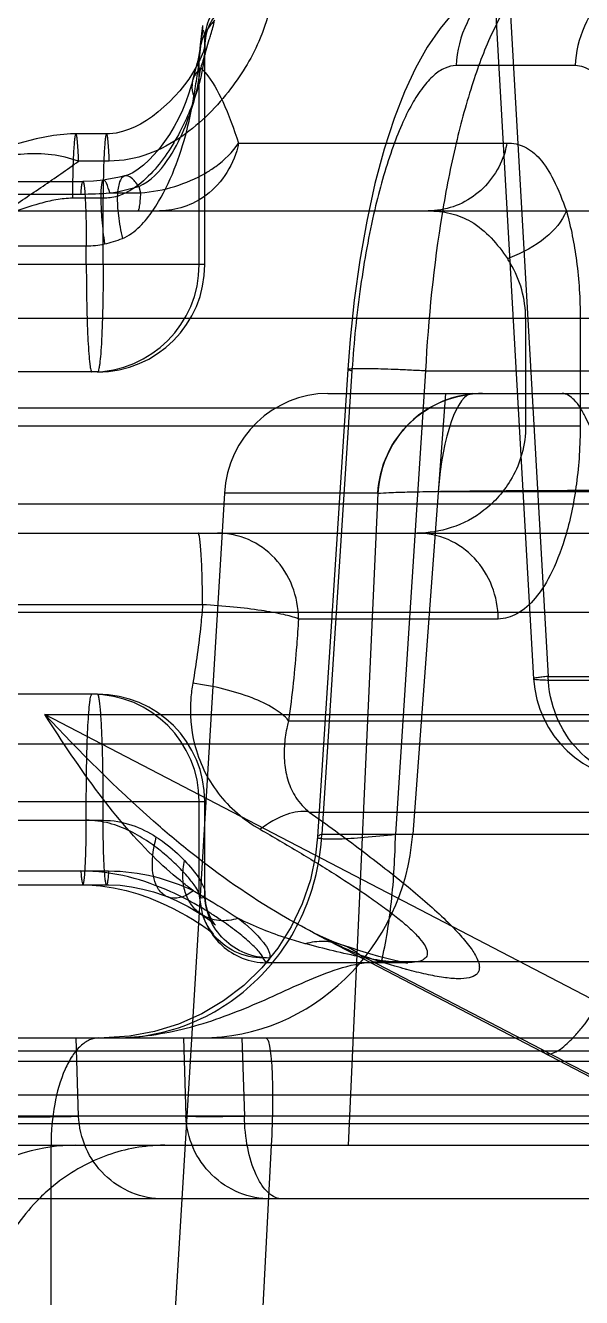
# Model space of a CAD drawing. Header units: millimetres. Extents: x 28656 to 29764, y -21384 to -20601.
# Drawn here: x 29195.63 to 29198.27, y -21150.01 to -21143.97 of the extents above; entities that cross this region are included whole.
import ezdxf

# ---------------------------------------------------------------- set-up
doc = ezdxf.new("R2010")
doc.units = ezdxf.units.MM
doc.header["$LTSCALE"] = 8
doc.layers.add('Cav-cor', color=30, linetype='Continuous')
doc.layers.add('dim', color=3, linetype='Continuous', lineweight=15)

# ---------------------------------------------------------------- blocks, each defined once
blk = doc.blocks.new('20160903.083224')
at = {"layer": 'Cav-cor', "color": 241}
for p, q in [((-26.3379, 11.2533), (-26.1479, 7.9029)), ((-26.266, 11.2162), (-26.0788, 7.9139)), ((-27.7201, 11.0053), (-27.7222, 10.9663)), ((-27.7088, 9.8697), (-27.7088, 10.943)), ((-27.7088, 10.943), (-27.7081, 10.9199)), ((-27.7063, 10.8767), (-27.6874, 10.9379)), ((-27.7344, 10.879), (-27.7355, 10.8487)), ((-27.7081, 10.9194), (-27.7082, 10.912)), ((-27.7081, 10.9199), (-27.7081, 10.9194)), ((-27.7079, 10.8713), (-27.7063, 10.8767)), ((-27.7355, 9.8697), (-27.7355, 10.8487)), ((-25.9508, 10.8144), (-26.5162, 10.8144)), ((-27.7512, 10.8046), (-27.7666, 10.7438)), ((-28.1754, 10.4905), (-28.321, 10.4905)), ((-27.5484, 10.4468), (-26.2728, 10.4468)), ((-28.1623, 10.3612), (-28.3079, 10.3612)), ((-28.0885, 10.2905), (-28.0887, 10.2905)), ((-48.6595, 10.2644), (-28.2875, 10.2647)), ((-28.1597, 10.2097), (-28.0137, 10.2097)), ((-28.0221, 10.2409), (-28.0137, 10.2097)), ((-39.9768, 10.2047), (-28.297, 10.2047)), ((-28.1914, 10.1845), (-28.337, 10.1845)), ((-28.1914, 9.8697), (-28.1914, 10.1845)), ((-39.9895, 10.1247), (-24.9954, 10.1247)), ((-48.6435, 9.9584), (-28.2715, 9.9587)), ((-28.2715, 9.8697), (-28.2715, 9.9587)), ((-27.7081, 9.8697), (-49.1268, 9.8697)), ((-40.7306, 9.6147), (-25.4681, 9.6147)), ((-26.1857, 9.6147), (-26.1857, 9.1047)), ((-25.9267, 9.6147), (-25.9267, 9.1047)), ((-27.0297, 9.3708), (-27.1735, 7.1522)), ((-27.0104, 9.3645), (-27.153, 7.1643)), ((-27.0297, 9.3708), (-27.0104, 9.3645)), ((-27.0101, 9.369), (-27.0104, 9.3645)), ((-26.6612, 9.3645), (-26.8038, 7.1643)), ((-26.6612, 9.3645), (-25.4846, 9.3645)), ((-28.2181, 9.3597), (-48.6168, 9.3597)), ((-27.124, 9.2577), (-17.8667, 9.2577)), ((-26.5659, 9.2577), (-26.7218, 7.1643)), ((-24.9439, 9.1877), (-40.3423, 9.1877)), ((-40.1037, 9.1047), (-25.9267, 9.1047)), ((-27.6158, 8.7839), (-27.9279, 3.621)), ((-26.887, 8.7839), (-27.6158, 8.7839)), ((-26.887, 8.7839), (-27.0282, 5.6877)), ((-26.6006, 8.7922), (-24.3871, 8.7922)), ((-24.8108, 8.7313), (-33.4839, 8.7313)), ((-57.1862, 8.5947), (-25.7221, 8.5947)), ((-27.7192, 8.2547), (-36.5609, 8.2547)), ((-34.5628, 8.2197), (-24.0036, 8.2197)), ((-26.3163, 8.1867), (-27.2642, 8.1867)), ((-26.0788, 7.9139), (-21.6581, 7.9139)), ((-28.2181, 7.8297), (-48.6168, 7.8297)), ((-25.8354, 6.3618), (-28.4677, 7.7326)), ((-28.4677, 7.7326), (-23.592, 7.7326)), ((-27.3108, 7.7039), (-25.3339, 7.7039)), ((-31.5858, 7.5947), (-10.4642, 7.5947)), ((-49.1268, 7.3197), (-27.7081, 7.3197)), ((-28.2715, 7.231), (-28.2715, 7.3197)), ((-28.1914, 7.231), (-28.1914, 7.3197)), ((-27.7355, 6.8796), (-27.7355, 7.3197)), ((-27.7088, 6.8796), (-27.7088, 7.3197)), ((-27.213, 7.2702), (-25.1062, 7.2702)), ((-48.6435, 7.231), (-28.1914, 7.231)), ((-27.153, 7.1643), (-25.4055, 7.1643)), ((-48.6694, 6.9903), (-28.1655, 6.9903)), ((-48.6595, 6.925), (-28.1754, 6.925)), ((-27.7186, 6.7782), (-27.7355, 6.8796)), ((-27.7081, 6.8863), (-27.7088, 6.8796)), ((-27.7245, 6.7836), (-27.7246, 6.7837)), ((-27.7092, 6.7547), (-27.7186, 6.7782)), ((-27.7185, 6.778), (-27.7186, 6.7782)), ((-27.1893, 6.6948), (-27.1917, 6.696)), ((-27.0237, 6.628), (-27.0597, 6.6401)), ((-26.1121, 6.1436), (-26.9715, 6.5911)), ((-27.4166, 6.5547), (-27.4323, 6.5769)), ((-27.4009, 6.5769), (-27.4166, 6.5547)), ((-26.7564, 6.5547), (-27.4166, 6.5547)), ((-26.8696, 6.5603), (-25.4713, 6.5603)), ((-26.7538, 6.5547), (-26.747, 6.5545)), ((-26.7534, 6.5547), (-26.7537, 6.5547)), ((-42.2032, 6.1977), (2.2365, 6.1977)), ((-28.3078, 5.8265), (-28.3189, 6.1977)), ((-27.8104, 6.1977), (-27.7985, 5.8265)), ((-27.5327, 6.1977), (-27.5208, 5.8265)), ((-19.1567, 6.1342), (-31.5858, 6.1342)), ((-26.1121, 6.1436), (-26.0951, 6.125)), ((-26.0912, 6.1327), (-26.1121, 6.1436)), ((-19.7999, 6.085), (-39.5937, 6.085)), ((-3.1048, 5.9249), (-37.0802, 5.9249)), ((0.042, 5.8265), (-34.0756, 5.8265)), ((-20.0358, 5.7897), (-39.5315, 5.7897)), ((-60.4322, 5.6877), (18.6189, 5.6877)), ((-28.4388, 3.6477), (-28.4388, 5.6877)), ((-27.9385, 5.6867), (-28.3229, 5.6877)), ((-27.3935, 5.6877), (-27.5005, 3.6477)), ((-0.0595, 5.4327), (-47.8822, 5.4327))]:
    blk.add_line(p, q, dxfattribs=at)
for points in [[(-26.027, 11.2977), (-26.0953, 11.2939), (-26.1878, 11.2767), (-26.2795, 11.245), (-26.3677, 11.1992), (-26.4497, 11.1405), (-26.5243, 11.0708), (-26.5917, 10.9911), (-26.6527, 10.9017), (-26.7086, 10.802), (-26.7607, 10.6901), (-26.8101, 10.5628), (-26.8571, 10.4174), (-26.9009, 10.2542), (-26.9398, 10.0766), (-26.9728, 9.89), (-26.9991, 9.7006), (-27.0186, 9.5154), (-27.0297, 9.3708)], [(-27.7201, 11.0053), (-27.725, 10.9653), (-27.7309, 10.9129), (-27.7344, 10.8791)], [(-27.7081, 10.9194), (-27.7087, 10.9124), (-27.7115, 10.8981), (-27.7172, 10.8787), (-27.7257, 10.8561), (-27.7371, 10.8313), (-27.7509, 10.8051), (-27.7671, 10.778), (-27.7855, 10.7504), (-27.8058, 10.7228), (-27.8278, 10.6954), (-27.8514, 10.6687), (-27.8764, 10.6428), (-27.9027, 10.6181), (-27.9298, 10.5948), (-27.9578, 10.5733), (-27.986, 10.554), (-28.014, 10.5372), (-28.0422, 10.5227), (-28.0706, 10.5107), (-28.1, 10.5011), (-28.1305, 10.4943), (-28.162, 10.4908), (-28.1754, 10.4905)], [(-27.7344, 10.879), (-27.7345, 10.8786), (-27.7354, 10.873), (-27.7375, 10.8622), (-27.7409, 10.8469), (-27.7455, 10.8275), (-27.7512, 10.8046)], [(-27.7666, 10.7438), (-27.7716, 10.7251), (-27.7841, 10.6837), (-27.7988, 10.6428), (-27.8154, 10.6025), (-27.834, 10.5631), (-27.8544, 10.5249), (-27.8764, 10.4882), (-27.8997, 10.4536), (-27.9239, 10.4213), (-27.9488, 10.3918), (-27.9741, 10.3653), (-27.9994, 10.3421), (-28.0249, 10.3224), (-28.0504, 10.3062), (-28.0755, 10.2947), (-28.0887, 10.2905)], [(-28.321, 10.4904), (-28.3461, 10.4899), (-28.4265, 10.4825), (-28.5091, 10.4669), (-28.5938, 10.4441), (-28.6803, 10.4152), (-28.7687, 10.3808), (-28.8304, 10.3545)], [(-28.1895, 10.2709), (-28.2376, 10.2663), (-28.2875, 10.2647)], [(-28.0885, 10.2905), (-28.1142, 10.2844), (-28.1745, 10.273), (-28.1895, 10.2708)], [(-27.1736, 7.1517), (-27.1829, 7.0654), (-27.2078, 6.9478), (-27.2464, 6.8338), (-27.2982, 6.7253), (-27.3623, 6.6236), (-27.4381, 6.5301), (-27.5242, 6.4462), (-27.6197, 6.373), (-27.7231, 6.3116), (-27.833, 6.2628), (-27.9479, 6.2272), (-28.0662, 6.2054), (-28.1862, 6.1977)], [(-28.2875, 6.925), (-28.2641, 6.9246), (-28.2043, 6.9204), (-28.142, 6.9109), (-28.0815, 6.8971), (-28.0262, 6.8809), (-27.9769, 6.8635), (-27.9326, 6.8457), (-27.8927, 6.8279), (-27.8567, 6.8104), (-27.824, 6.7934), (-27.7944, 6.777), (-27.7679, 6.7615), (-27.7445, 6.7471), (-27.7243, 6.734), (-27.7071, 6.7222), (-27.6929, 6.712), (-27.6816, 6.7035), (-27.6734, 6.697), (-27.6686, 6.6928), (-27.668, 6.6923)], [(-28.1754, 6.925), (-28.1645, 6.9249), (-28.1109, 6.9222), (-28.057, 6.9153), (-28.0038, 6.9046), (-27.9522, 6.8906), (-27.9026, 6.8736), (-27.8852, 6.8668)], [(-27.8851, 6.8669), (-27.8446, 6.8494), (-27.7881, 6.8212), (-27.743, 6.7954), (-27.7246, 6.7837)], [(-27.6583, 6.7329), (-27.6583, 6.7329), (-27.6615, 6.7368), (-27.6682, 6.7461), (-27.677, 6.7605), (-27.6866, 6.7801), (-27.6958, 6.8049), (-27.7034, 6.8355), (-27.7078, 6.8727), (-27.7081, 6.8865)], [(-27.7245, 6.7836), (-27.7153, 6.7775), (-27.6939, 6.7624), (-27.6774, 6.7497), (-27.666, 6.7401), (-27.6596, 6.7342), (-27.6583, 6.7329)], [(-27.668, 6.6923), (-27.6678, 6.6921), (-27.671, 6.6955), (-27.6778, 6.7033), (-27.687, 6.7156), (-27.6978, 6.7326), (-27.7092, 6.7547)], [(-27.0596, 6.6401), (-27.1021, 6.6556), (-27.1634, 6.682), (-27.1934, 6.6969)], [(-27.193, 6.6967), (-25.7605, 5.9503), (-25.6095, 5.8711)], [(-26.9249, 6.5968), (-26.9721, 6.6113), (-27.0237, 6.628)], [(-26.747, 6.5545), (-26.7469, 6.5545), (-26.7519, 6.5551), (-26.7652, 6.557), (-26.7858, 6.5608), (-26.8126, 6.5666), (-26.845, 6.5745), (-26.8825, 6.5846), (-26.9249, 6.5968)]]:
    blk.add_lwpolyline(points, dxfattribs=at)
for centre, radius, start, end in [((-27.4731, 10.8431), 0.2657, 135.3792, 147.19097), ((-23.4844, 10.4266), 4.272, 172.74266, 174.3295), ((-27.4945, 10.8551), 0.241, 162.873, 174.28981), ((-22.345, 9.2094), 5.6145, 162.78261, 163.49252), ((-27.9739, 10.5557), 0.3498, 40.38295, 45.37327), ((-26.6857, 10.5307), 0.4213, 342.7639, 348.52158), ((-28.2954, 12.0437), 1.839, 269.9496, 274.23122), ((-28.2452, 9.8694), 0.5097, 270.04524, 0.03875), ((-28.2185, 9.8693), 0.5097, 270.04204, 0.04199), ((-26.4865, 10.5159), 0.6539, 289.10362, 290.2017), ((-26.702, 9.6086), 0.518, 31.07407, 33.96948), ((-26.6927, 9.6144), 0.507, 0.03366, 31.05755), ((-26.3905, 8.7628), 0.4949, 90.00411, 107.48616), ((-26.3873, 8.7583), 0.5004, 120.61168, 177.07059), ((-26.3894, 8.7604), 0.4975, 107.51493, 120.52258), ((-25.6387, 7.9317), 0.51, 183.23771, 270), ((-28.2452, 7.3201), 0.5097, 359.96125, 89.95476), ((-28.2185, 7.3201), 0.5097, 359.95801, 89.95796), ((-27.4396, 6.8758), 0.2956, 199.33038, 202.56912), ((-28.5531, 5.4085), 1.633, 58.47578, 58.76749), ((-28.5524, 5.4097), 1.6316, 57.9172, 58.47583), ((-28.5482, 5.4163), 1.6238, 55.81338, 57.91918), ((-27.4371, 6.8771), 0.2984, 202.60384, 213.1523), ((-27.435, 6.8784), 0.3009, 213.1461, 218.64759), ((-28.5435, 5.4233), 1.6153, 55.35344, 55.81269), ((-25.5988, 9.7595), 3.4529, 242.57149, 243.25867), ((-25.5667, 9.8237), 3.5247, 243.26217, 244.87162), ((-25.5159, 9.932), 3.6442, 244.87238, 246.458), ((-26.0951, 8.9384), 2.5031, 254.68745, 254.82044), ((-26.7539, 6.9964), 0.4417, 270.05968, 270.35255), ((-26.7537, 6.9702), 0.4155, 270.3473, 271.16182), ((-108.599, -152.2579), 178.592, 62.315621, 62.484353), ((-27.8986, 4.8828), 0.8049, 90.00062, 92.846)]:
    blk.add_arc(centre, radius, start, end, dxfattribs=at)
for centre, major_axis, ratio, start_param, end_param in [((-27.1287, 8.7577), (0.0933, 0.4917), 0.974373, 0.182879, 1.701316), ((-26.4628, 8.7477), (0.0278, 0.5099), 0.274883, 0.014982, 1.498512), ((-27.6997, 7.2177), (0.2874, 0.9824), 0.954529, 3.41385, 4.932286)]:
    blk.add_ellipse(centre, major_axis=major_axis, ratio=ratio, start_param=start_param, end_param=end_param, dxfattribs=at)
for points, knots in [([(-26.0266, 11.2977), (-26.0447, 11.2977), (-26.0832, 11.2907), (-26.1383, 11.2613), (-26.192, 11.2141), (-26.2674, 11.1218), (-26.3541, 10.9619), (-26.444, 10.7238), (-26.5226, 10.4341), (-26.6115, 9.9776), (-26.6481, 9.6145), (-26.6612, 9.3645)], [0, 0, 0, 0, 0.025633, 0.054132, 0.08727, 0.126066, 0.222128, 0.342754, 0.485395, 0.645956, 1, 1, 1, 1]), ([(-25.4612, 11.2977), (-25.523, 11.2977), (-25.6484, 11.2726), (-25.8079, 11.1656), (-25.9176, 11.0056), (-25.9476, 10.8783), (-25.9508, 10.8144)], [0, 0, 0, 0, 0.245567, 0.493688, 0.745468, 1, 1, 1, 1]), ([(-27.4387, 11.2168), (-27.4745, 11.2123), (-27.5446, 11.1917), (-27.6328, 11.1298), (-27.6924, 11.0435), (-27.708, 10.976), (-27.7088, 10.943)], [0, 0, 0, 0, 0.260504, 0.515588, 0.761756, 1, 1, 1, 1]), ([(-26.3371, 11.1824), (-26.3898, 11.1376), (-26.4775, 11.0236), (-26.5126, 10.8844), (-26.5162, 10.8144)], [0, 0, 0, 0, 0.496768, 1, 1, 1, 1]), ([(-27.3935, 11.1695), (-27.3946, 11.0928), (-27.4416, 10.9247), (-27.557, 10.7332), (-27.6894, 10.5808), (-27.8178, 10.4715), (-27.9759, 10.3848), (-28.0994, 10.3612), (-28.1623, 10.3612)], [0, 0, 0, 0, 0.191445, 0.423817, 0.554399, 0.693996, 0.842833, 1, 1, 1, 1]), ([(-27.3935, 11.1695), (-27.4333, 11.1707), (-27.5123, 11.1603), (-27.6156, 11.1074), (-27.6883, 11.0236), (-27.7073, 10.9534), (-27.7081, 10.9194)], [0, 0, 0, 0, 0.269404, 0.527966, 0.770092, 1, 1, 1, 1]), ([(-27.6874, 10.9379), (-27.6849, 10.9463), (-27.6757, 10.9767), (-27.6671, 11.0072), (-27.6622, 11.0297)], [0, 0, 0, 0, 0.274595, 1, 1, 1, 1]), ([(-27.7222, 10.9663), (-27.7217, 10.9696), (-27.7205, 10.9748), (-27.7201, 10.9805), (-27.7167, 10.9836), (-27.7147, 10.9791), (-27.7134, 10.9744), (-27.7118, 10.9658), (-27.7102, 10.9553), (-27.7093, 10.9473), (-27.7088, 10.943)], [0, 0, 0, 0, 0.17156, 0.266171, 0.302111, 0.351256, 0.448387, 0.591372, 0.776419, 1, 1, 1, 1]), ([(-27.7082, 10.912), (-27.7092, 10.8437), (-27.7371, 10.7004), (-27.8071, 10.5295), (-27.8872, 10.3944), (-27.9635, 10.2969), (-28.045, 10.2272), (-28.1247, 10.1914), (-28.1691, 10.1845), (-28.1914, 10.1845)], [0, 0, 0, 0, 0.219285, 0.461757, 0.589878, 0.721957, 0.85819, 0.928467, 1, 1, 1, 1]), ([(-27.7605, 10.6687), (-27.7554, 10.701), (-27.7457, 10.7608), (-27.7372, 10.8209), (-27.7355, 10.8487)], [0, 0, 0, 0, 0.539514, 1, 1, 1, 1]), ([(-26.5162, 10.8144), (-26.534, 10.8144), (-26.5731, 10.8048), (-26.6268, 10.7671), (-26.6788, 10.7081), (-26.7292, 10.6285), (-26.7776, 10.5291), (-26.842, 10.3629), (-26.8796, 10.2264), (-26.9021, 10.13)], [0, 0, 0, 0, 0.065234, 0.141988, 0.236176, 0.350307, 0.484832, 0.639051, 1, 1, 1, 1]), ([(-25.6075, 9.2577), (-25.602, 9.3583), (-25.5964, 9.5561), (-25.6043, 9.8441), (-25.6281, 10.1103), (-25.6667, 10.3448), (-25.7186, 10.5384), (-25.7744, 10.6696), (-25.8269, 10.7457), (-25.8657, 10.7844), (-25.9071, 10.8088), (-25.9367, 10.8144), (-25.9508, 10.8144)], [0, 0, 0, 0, 0.180898, 0.355396, 0.517261, 0.660888, 0.781732, 0.876954, 0.914958, 0.947155, 0.974792, 1, 1, 1, 1]), ([(-28.0221, 10.241), (-27.9659, 10.2645), (-27.8825, 10.3564), (-27.7836, 10.5489), (-27.7404, 10.7035), (-27.7281, 10.8047)], [0, 0, 0, 0, 0.279259, 0.532638, 1, 1, 1, 1]), ([(-27.7281, 10.8047), (-27.7329, 10.8004), (-27.75, 10.7833), (-27.7623, 10.7611), (-27.7666, 10.7438)], [0, 0, 0, 0, 0.263974, 1, 1, 1, 1]), ([(-27.7074, 10.7824), (-27.6726, 10.7415), (-27.6121, 10.6307), (-27.5712, 10.5136), (-27.5484, 10.4468)], [0, 0, 0, 0, 0.43199, 1, 1, 1, 1]), ([(-27.7667, 10.7438), (-27.7682, 10.7378), (-27.7723, 10.7127), (-27.7675, 10.6866), (-27.7605, 10.6687)], [0, 0, 0, 0, 0.241188, 1, 1, 1, 1]), ([(-28.0998, 9.994), (-28.0688, 10.0065), (-28.0143, 10.048), (-27.9327, 10.1514), (-27.8591, 10.2974), (-27.7972, 10.4804), (-27.7705, 10.6058), (-27.7605, 10.6687)], [0, 0, 0, 0, 0.129013, 0.256195, 0.506991, 0.754408, 1, 1, 1, 1]), ([(-28.321, 10.4905), (-28.3217, 10.4905), (-28.3232, 10.4881), (-28.3243, 10.4838), (-28.3259, 10.4764), (-28.3279, 10.4612), (-28.3303, 10.4357), (-28.3326, 10.3981), (-28.3345, 10.3523), (-28.3365, 10.2802), (-28.337, 10.2235), (-28.337, 10.1845)], [0, 0, 0, 0, 0.007028, 0.022193, 0.046391, 0.079686, 0.17216, 0.296066, 0.446953, 0.619214, 1, 1, 1, 1]), ([(-28.3079, 10.3612), (-28.3086, 10.3792), (-28.31, 10.4108), (-28.3126, 10.4477), (-28.315, 10.4697), (-28.3169, 10.4808), (-28.3183, 10.4867), (-28.32, 10.4905), (-28.321, 10.4905)], [0, 0, 0, 0, 0.413256, 0.728815, 0.842942, 0.926224, 0.978003, 1, 1, 1, 1]), ([(-28.1754, 10.4905), (-28.1761, 10.4905), (-28.1776, 10.4881), (-28.1788, 10.4838), (-28.1803, 10.4764), (-28.1824, 10.4612), (-28.1847, 10.4357), (-28.187, 10.3981), (-28.1889, 10.3523), (-28.1909, 10.2802), (-28.1914, 10.2235), (-28.1914, 10.1845)], [0, 0, 0, 0, 0.007038, 0.022213, 0.046418, 0.079719, 0.1722, 0.296105, 0.446987, 0.61924, 1, 1, 1, 1]), ([(-28.1623, 10.3612), (-28.163, 10.3792), (-28.1644, 10.4108), (-28.167, 10.4477), (-28.1695, 10.4697), (-28.1713, 10.4808), (-28.1727, 10.4867), (-28.1744, 10.4905), (-28.1754, 10.4905)], [0, 0, 0, 0, 0.413244, 0.728798, 0.842925, 0.926208, 0.977991, 1, 1, 1, 1]), ([(-28.3079, 10.3612), (-28.3496, 10.3752), (-28.4355, 10.3958), (-28.6103, 10.3982), (-28.739, 10.3706), (-28.8212, 10.3442)], [0, 0, 0, 0, 0.252901, 0.503296, 1, 1, 1, 1]), ([(-27.706, 10.3043), (-27.6892, 10.314), (-27.6292, 10.3523), (-27.5767, 10.4035), (-27.5484, 10.4468)], [0, 0, 0, 0, 0.272471, 1, 1, 1, 1]), ([(-27.5484, 10.4468), (-27.5583, 10.3979), (-27.5954, 10.3036), (-27.6636, 10.2283), (-27.7029, 10.199)], [0, 0, 0, 0, 0.504704, 1, 1, 1, 1]), ([(-26.2833, 10.4058), (-26.2957, 10.3657), (-26.3322, 10.2892), (-26.4183, 10.1975), (-26.5273, 10.1385), (-26.6084, 10.1247), (-26.6484, 10.1247)], [0, 0, 0, 0, 0.256529, 0.5083, 0.755825, 1, 1, 1, 1]), ([(-26.2728, 10.4468), (-26.2452, 10.4468), (-26.1857, 10.4343), (-26.1082, 10.3695), (-26.0442, 10.2621), (-26.0104, 10.175), (-25.9923, 10.1247)], [0, 0, 0, 0, 0.1823, 0.384624, 0.647318, 1, 1, 1, 1]), ([(-28.6506, 10.1247), (-28.6212, 10.1439), (-28.5643, 10.1845), (-28.4484, 10.2609), (-28.3638, 10.3209), (-28.3079, 10.3612)], [0, 0, 0, 0, 0.252542, 0.5039, 1, 1, 1, 1]), ([(-28.1895, 10.2708), (-28.1925, 10.2705), (-28.1978, 10.2608), (-28.2004, 10.2435), (-28.2028, 10.2149), (-28.2029, 10.1604), (-28.198, 10.0765), (-28.1904, 10.0057), (-28.1855, 9.9675)], [0, 0, 0, 0, 0.029051, 0.088767, 0.181218, 0.304035, 0.623352, 1, 1, 1, 1]), ([(-28.1597, 10.2097), (-28.1642, 10.2254), (-28.1709, 10.2458), (-28.1809, 10.2659), (-28.1872, 10.2712), (-28.1895, 10.2708)], [0, 0, 0, 0, 0.701145, 0.897627, 1, 1, 1, 1]), ([(-28.0887, 10.2905), (-28.1008, 10.2873), (-28.1145, 10.2642), (-28.1215, 10.2312), (-28.1262, 10.1773), (-28.1204, 10.097), (-28.1082, 10.0298), (-28.0998, 9.994)], [0, 0, 0, 0, 0.122008, 0.217648, 0.337962, 0.642123, 1, 1, 1, 1]), ([(-28.0223, 10.2409), (-28.0279, 10.2492), (-28.0388, 10.2637), (-28.0583, 10.2838), (-28.0781, 10.2932), (-28.0885, 10.2905)], [0, 0, 0, 0, 0.347198, 0.626769, 1, 1, 1, 1]), ([(-28.0137, 10.2097), (-27.9586, 10.2149), (-27.8515, 10.2344), (-27.7516, 10.2781), (-27.706, 10.3043)], [0, 0, 0, 0, 0.512765, 1, 1, 1, 1]), ([(-28.297, 10.2047), (-28.2964, 10.2132), (-28.2952, 10.2278), (-28.293, 10.2476), (-28.2909, 10.2574), (-28.289, 10.2647), (-28.2875, 10.2647)], [0, 0, 0, 0, 0.419493, 0.73075, 0.924477, 1, 1, 1, 1]), ([(-28.2875, 10.2647), (-28.2868, 10.2647), (-28.2853, 10.2623), (-28.2841, 10.2581), (-28.2826, 10.2506), (-28.2805, 10.2354), (-28.2782, 10.2099), (-28.2759, 10.1723), (-28.274, 10.1265), (-28.272, 10.0544), (-28.2715, 9.9977), (-28.2715, 9.9587)], [0, 0, 0, 0, 0.007002, 0.022175, 0.046451, 0.079786, 0.172155, 0.29602, 0.446907, 0.619251, 1, 1, 1, 1]), ([(-28.1597, 10.2097), (-28.1479, 10.2115), (-28.1015, 10.2196), (-28.0557, 10.2309), (-28.0221, 10.2409)], [0, 0, 0, 0, 0.25401, 1, 1, 1, 1]), ([(-28.0137, 10.2097), (-28.0146, 10.1976), (-28.0162, 10.1764), (-28.0191, 10.1501), (-28.022, 10.1339), (-28.0243, 10.1268), (-28.026, 10.1247), (-28.0268, 10.1247)], [0, 0, 0, 0, 0.420573, 0.730796, 0.922879, 0.974362, 1, 1, 1, 1]), ([(-28.337, 10.1845), (-28.3633, 10.1845), (-28.4159, 10.1785), (-28.5183, 10.1545), (-28.5929, 10.128), (-28.6417, 10.1086)], [0, 0, 0, 0, 0.249995, 0.500026, 1, 1, 1, 1]), ([(-27.7029, 10.199), (-27.7347, 10.1753), (-27.8057, 10.1379), (-27.8849, 10.1247), (-27.924, 10.1247)], [0, 0, 0, 0, 0.503344, 1, 1, 1, 1]), ([(-26.9021, 10.13), (-26.9301, 10.01), (-26.9755, 9.7572), (-27.0013, 9.5018), (-27.0101, 9.369)], [0, 0, 0, 0, 0.480811, 1, 1, 1, 1]), ([(-26.6484, 10.1247), (-26.613, 10.1247), (-26.5422, 10.1176), (-26.3978, 10.061), (-26.3183, 9.9662), (-26.2725, 9.8981)], [0, 0, 0, 0, 0.231596, 0.461858, 1, 1, 1, 1]), ([(-25.9923, 10.1247), (-26.0122, 10.0749), (-26.0936, 9.981), (-26.1998, 9.9247), (-26.2607, 9.9023)], [0, 0, 0, 0, 0.452274, 1, 1, 1, 1]), ([(-25.9923, 10.1247), (-25.9703, 10.0469), (-25.9374, 9.8776), (-25.9266, 9.7056), (-25.9267, 9.6147)], [0, 0, 0, 0, 0.470733, 1, 1, 1, 1]), ([(-28.2715, 9.8697), (-28.2715, 9.8366), (-28.2711, 9.7716), (-28.2697, 9.6771), (-28.2673, 9.59), (-28.2641, 9.5137), (-28.2603, 9.4511), (-28.2564, 9.4085), (-28.253, 9.3833), (-28.2504, 9.3708), (-28.2485, 9.3637), (-28.246, 9.3597), (-28.2448, 9.3597)], [0, 0, 0, 0, 0.193747, 0.380858, 0.553044, 0.703917, 0.827849, 0.920332, 0.953554, 0.977772, 0.99299, 1, 1, 1, 1]), ([(-28.1914, 9.8697), (-28.1914, 9.8366), (-28.1917, 9.7715), (-28.1932, 9.677), (-28.1956, 9.59), (-28.1988, 9.5137), (-28.2026, 9.4511), (-28.2065, 9.4085), (-28.2099, 9.3833), (-28.2125, 9.3708), (-28.2144, 9.3637), (-28.2169, 9.3597), (-28.2181, 9.3597)], [0, 0, 0, 0, 0.193985, 0.380907, 0.552995, 0.703891, 0.827931, 0.920321, 0.953579, 0.977799, 0.992995, 1, 1, 1, 1]), ([(-26.6612, 9.3645), (-26.6866, 9.3659), (-26.7358, 9.3684), (-26.8063, 9.3715), (-26.8694, 9.3738), (-26.9234, 9.3752), (-26.9669, 9.3756), (-26.9963, 9.3752), (-27.0135, 9.3744), (-27.0221, 9.3735), (-27.0267, 9.3727), (-27.0296, 9.3715), (-27.0297, 9.3708)], [0, 0, 0, 0, 0.207177, 0.400037, 0.572513, 0.719947, 0.838865, 0.926227, 0.957451, 0.980101, 0.994071, 1, 1, 1, 1]), ([(-26.887, 8.7839), (-26.8838, 8.8467), (-26.8531, 8.9722), (-26.7412, 9.129), (-26.5795, 9.2334), (-26.453, 9.2577), (-26.3905, 9.2577)], [0, 0, 0, 0, 0.250631, 0.500877, 0.750615, 1, 1, 1, 1]), ([(-25.8091, 8.8914), (-25.8227, 8.9376), (-25.8495, 9.0238), (-25.8888, 9.1243), (-25.9253, 9.1901), (-25.9568, 9.2331), (-25.9907, 9.2577), (-26.0124, 9.2577)], [0, 0, 0, 0, 0.333039, 0.624098, 0.746358, 0.84972, 1, 1, 1, 1]), ([(-26.1857, 9.1047), (-26.1857, 9.0597), (-26.1973, 8.9735), (-26.2439, 8.8599), (-26.3076, 8.77), (-26.4006, 8.6825), (-26.532, 8.6128), (-26.6459, 8.5947), (-26.7005, 8.5947)], [0, 0, 0, 0, 0.16827, 0.32051, 0.455278, 0.576929, 0.795676, 1, 1, 1, 1]), ([(-25.9267, 9.1047), (-25.9267, 9.0126), (-25.9376, 8.8388), (-25.9713, 8.6676), (-25.9939, 8.5892)], [0, 0, 0, 0, 0.530055, 1, 1, 1, 1]), ([(-26.887, 8.7839), (-26.8698, 8.7856), (-26.8236, 8.7877), (-26.7373, 8.7905), (-26.6174, 8.7928), (-26.3948, 8.7957), (-26.0464, 8.7979), (-25.5564, 8.7987), (-24.9882, 8.7976), (-24.1545, 8.7938), (-23.5133, 8.7885), (-23.0818, 8.7839)], [0, 0, 0, 0, 0.013671, 0.03645, 0.068084, 0.108206, 0.211936, 0.342753, 0.494456, 0.65984, 1, 1, 1, 1]), ([(-27.7191, 8.2547), (-27.7195, 8.2994), (-27.7206, 8.3637), (-27.7235, 8.4449), (-27.726, 8.4952), (-27.729, 8.536), (-27.732, 8.5658), (-27.7352, 8.5843), (-27.7376, 8.5922), (-27.7394, 8.5947), (-27.7402, 8.5947)], [0, 0, 0, 0, 0.391811, 0.564246, 0.712812, 0.833506, 0.922645, 0.978004, 0.992847, 1, 1, 1, 1]), ([(-27.2642, 8.1867), (-27.2642, 8.2397), (-27.2838, 8.3458), (-27.3684, 8.4813), (-27.496, 8.573), (-27.5983, 8.5947), (-27.6484, 8.5947)], [0, 0, 0, 0, 0.2569, 0.509813, 0.756979, 1, 1, 1, 1]), ([(-26.3163, 8.1867), (-26.3163, 8.2397), (-26.3359, 8.3458), (-26.4205, 8.4813), (-26.5482, 8.573), (-26.6504, 8.5947), (-26.7005, 8.5947)], [0, 0, 0, 0, 0.2569, 0.509813, 0.756979, 1, 1, 1, 1]), ([(-25.9939, 8.5892), (-26.0115, 8.5283), (-26.05, 8.4215), (-26.128, 8.291), (-26.216, 8.2081), (-26.2853, 8.1867), (-26.3163, 8.1867)], [0, 0, 0, 0, 0.348408, 0.620746, 0.829753, 1, 1, 1, 1]), ([(-27.7192, 8.2547), (-27.7217, 8.2229), (-27.733, 8.0982), (-27.7499, 7.974), (-27.766, 7.8821)], [0, 0, 0, 0, 0.254573, 1, 1, 1, 1]), ([(-27.2642, 8.1867), (-27.2867, 8.1961), (-27.3454, 8.2111), (-27.4484, 8.2294), (-27.5769, 8.2447), (-27.6701, 8.2519), (-27.7192, 8.2547)], [0, 0, 0, 0, 0.15884, 0.391942, 0.680448, 1, 1, 1, 1]), ([(-27.2642, 8.1867), (-27.2666, 8.1456), (-27.2776, 7.9843), (-27.2945, 7.8234), (-27.3108, 7.7039)], [0, 0, 0, 0, 0.254647, 1, 1, 1, 1]), ([(-26.0788, 7.9139), (-26.0888, 7.913), (-26.1062, 7.9112), (-26.1276, 7.9086), (-26.1407, 7.9061), (-26.1462, 7.9045), (-26.1479, 7.9034), (-26.1479, 7.9029)], [0, 0, 0, 0, 0.428199, 0.73905, 0.928861, 0.9781, 1, 1, 1, 1]), ([(-26.1479, 7.9029), (-26.1479, 7.9024), (-26.146, 7.9014), (-26.1403, 7.9001), (-26.1266, 7.8987), (-26.1045, 7.8976), (-26.0735, 7.8966), (-26.0345, 7.8961), (-25.9877, 7.8959), (-25.9336, 7.8961), (-25.8488, 7.897), (-25.7298, 7.899), (-25.5751, 7.9028), (-25.4098, 7.9077), (-25.2968, 7.9117), (-25.2397, 7.9139)], [0, 0, 0, 0, 0.001764, 0.005701, 0.020775, 0.045491, 0.079574, 0.122695, 0.174404, 0.234093, 0.30114, 0.454215, 0.626833, 0.811616, 1, 1, 1, 1]), ([(-25.6126, 7.4217), (-25.6721, 7.4217), (-25.7941, 7.4479), (-25.9469, 7.5582), (-26.0502, 7.7212), (-26.0768, 7.8493), (-26.0788, 7.9139)], [0, 0, 0, 0, 0.239842, 0.485655, 0.739812, 1, 1, 1, 1]), ([(-27.766, 7.8821), (-27.7703, 7.8577), (-27.7823, 7.7615), (-27.7748, 7.6628), (-27.7574, 7.5928)], [0, 0, 0, 0, 0.256214, 1, 1, 1, 1]), ([(-27.3108, 7.7039), (-27.3297, 7.7267), (-27.386, 7.7686), (-27.4905, 7.8174), (-27.6209, 7.8572), (-27.7162, 7.8753), (-27.766, 7.8821)], [0, 0, 0, 0, 0.17893, 0.415242, 0.695975, 1, 1, 1, 1]), ([(-28.2715, 7.3197), (-28.2715, 7.3528), (-28.2711, 7.4179), (-28.2697, 7.5123), (-28.2673, 7.5995), (-28.2641, 7.6758), (-28.2603, 7.7383), (-28.2564, 7.781), (-28.253, 7.8062), (-28.2504, 7.8186), (-28.2485, 7.8257), (-28.246, 7.8297), (-28.2448, 7.8297)], [0, 0, 0, 0, 0.193747, 0.380858, 0.553044, 0.703917, 0.827849, 0.920332, 0.953554, 0.977772, 0.99299, 1, 1, 1, 1]), ([(-28.1957, 7.5967), (-28.1968, 7.6291), (-28.1987, 7.6749), (-28.2022, 7.7318), (-28.205, 7.7655), (-28.2078, 7.7919), (-28.211, 7.8121), (-28.2134, 7.8228), (-28.2164, 7.8297), (-28.2181, 7.8297)], [0, 0, 0, 0, 0.412627, 0.583761, 0.727662, 0.842338, 0.926084, 0.978059, 1, 1, 1, 1]), ([(-27.9391, 7.0451), (-28.0384, 7.1405), (-28.2259, 7.3631), (-28.3859, 7.6046), (-28.4677, 7.7326)], [0, 0, 0, 0, 0.475408, 1, 1, 1, 1]), ([(-27.776, 7.0786), (-27.8361, 7.1265), (-28.079, 7.3312), (-28.3024, 7.5577), (-28.4677, 7.7326)], [0, 0, 0, 0, 0.241866, 1, 1, 1, 1]), ([(-27.3108, 7.7039), (-27.3133, 7.6948), (-27.3222, 7.6588), (-27.328, 7.622), (-27.3303, 7.5945)], [0, 0, 0, 0, 0.256913, 1, 1, 1, 1]), ([(-28.1914, 7.3197), (-28.1914, 7.344), (-28.1918, 7.4364), (-28.1934, 7.5287), (-28.1957, 7.5967)], [0, 0, 0, 0, 0.262935, 1, 1, 1, 1]), ([(-27.7574, 7.5928), (-27.7367, 7.5094), (-27.6596, 7.3471), (-27.5224, 7.2318), (-27.4463, 7.1881)], [0, 0, 0, 0, 0.494575, 1, 1, 1, 1]), ([(-27.3303, 7.5945), (-27.3329, 7.5641), (-27.3331, 7.504), (-27.3164, 7.4165), (-27.279, 7.3345), (-27.2376, 7.2893), (-27.213, 7.2702)], [0, 0, 0, 0, 0.25558, 0.498783, 0.739667, 1, 1, 1, 1]), ([(-27.213, 7.2702), (-27.248, 7.2773), (-27.3354, 7.2608), (-27.4074, 7.2167), (-27.4463, 7.1881)], [0, 0, 0, 0, 0.425307, 1, 1, 1, 1]), ([(-27.213, 7.2702), (-27.1296, 7.2107), (-26.971, 7.095), (-26.7531, 6.9248), (-26.5965, 6.7893), (-26.4982, 6.6895), (-26.4471, 6.6279), (-26.4176, 6.5811), (-26.4065, 6.5485), (-26.4045, 6.5288), (-26.4084, 6.5118), (-26.423, 6.4925), (-26.4583, 6.4796), (-26.5115, 6.4771), (-26.5801, 6.484), (-26.6615, 6.4996), (-26.7196, 6.5142), (-26.7505, 6.5226)], [0, 0, 0, 0, 0.207169, 0.396897, 0.559043, 0.625542, 0.679841, 0.720796, 0.736357, 0.749187, 0.760243, 0.770941, 0.796556, 0.832362, 0.878926, 0.935286, 1, 1, 1, 1]), ([(-28.2875, 6.925), (-28.2868, 6.925), (-28.2853, 6.9274), (-28.2833, 6.9348), (-28.2807, 6.9521), (-28.2782, 6.9797), (-28.2759, 7.0174), (-28.274, 7.0631), (-28.272, 7.1353), (-28.2715, 7.192), (-28.2715, 7.231)], [0, 0, 0, 0, 0.006995, 0.022168, 0.079769, 0.172113, 0.295983, 0.446878, 0.619252, 1, 1, 1, 1]), ([(-27.7355, 6.8796), (-27.7381, 6.8917), (-27.7552, 6.9194), (-27.7894, 6.9636), (-27.8392, 7.0164), (-27.9015, 7.0735), (-27.9761, 7.1304), (-28.063, 7.1821), (-28.1623, 7.2208), (-28.2348, 7.231), (-28.2715, 7.231)], [0, 0, 0, 0, 0.055746, 0.142493, 0.253202, 0.381394, 0.522863, 0.674779, 0.835021, 1, 1, 1, 1]), ([(-28.1914, 7.231), (-28.1454, 7.231), (-28.0557, 7.2149), (-27.9754, 7.1742), (-27.9391, 7.151)], [0, 0, 0, 0, 0.516659, 1, 1, 1, 1]), ([(-28.1754, 6.925), (-28.1761, 6.925), (-28.1776, 6.9274), (-28.1796, 6.9348), (-28.1822, 6.9521), (-28.1847, 6.9797), (-28.187, 7.0174), (-28.1889, 7.0631), (-28.1909, 7.1353), (-28.1914, 7.192), (-28.1914, 7.231)], [0, 0, 0, 0, 0.006995, 0.022168, 0.079769, 0.172113, 0.295983, 0.446878, 0.619252, 1, 1, 1, 1]), ([(-28.1321, 6.1977), (-28.0086, 6.1977), (-27.7576, 6.2479), (-27.4389, 6.4621), (-27.2192, 6.782), (-27.1594, 7.0365), (-27.153, 7.1643)], [0, 0, 0, 0, 0.245595, 0.493689, 0.745438, 1, 1, 1, 1]), ([(-27.8852, 6.8669), (-27.8936, 6.8702), (-27.9101, 6.8803), (-27.9465, 6.9232), (-27.9653, 7.0212), (-27.952, 7.105), (-27.9391, 7.151)], [0, 0, 0, 0, 0.088224, 0.182975, 0.536956, 1, 1, 1, 1]), ([(-27.9391, 7.151), (-27.926, 7.1427), (-27.8782, 7.1093), (-27.8342, 7.0705), (-27.8048, 7.0396)], [0, 0, 0, 0, 0.267393, 1, 1, 1, 1]), ([(-27.4463, 7.1881), (-27.384, 7.1523), (-27.2628, 7.0814), (-27.0891, 6.9748), (-26.9545, 6.8863), (-26.8575, 6.8171), (-26.7946, 6.769), (-26.7411, 6.7238), (-26.6986, 6.6826), (-26.669, 6.646), (-26.652, 6.6147), (-26.6519, 6.5849), (-26.6735, 6.5653), (-26.7059, 6.557), (-26.731, 6.5551), (-26.7453, 6.5548)], [0, 0, 0, 0, 0.193505, 0.378185, 0.54918, 0.627391, 0.699053, 0.762455, 0.816006, 0.858341, 0.888957, 0.910843, 0.932409, 0.961471, 1, 1, 1, 1]), ([(-27.1736, 7.1517), (-27.1737, 7.1491), (-27.162, 7.1445), (-27.1445, 7.1433), (-27.111, 7.1418), (-27.0678, 7.143), (-27.0131, 7.1457), (-26.924, 7.1522), (-26.8532, 7.159), (-26.8038, 7.1643)], [0, 0, 0, 0, 0.021543, 0.074611, 0.16138, 0.280119, 0.427735, 0.600164, 1, 1, 1, 1]), ([(-27.153, 7.1643), (-27.1582, 7.1624), (-27.165, 7.1596), (-27.1733, 7.1544), (-27.1736, 7.1518)], [0, 0, 0, 0, 0.679209, 1, 1, 1, 1]), ([(-26.8696, 6.5603), (-26.848, 6.6533), (-26.817, 6.8543), (-26.8053, 7.057), (-26.8038, 7.1643)], [0, 0, 0, 0, 0.470584, 1, 1, 1, 1]), ([(-27.1933, 6.6969), (-27.2444, 6.7235), (-27.4479, 6.836), (-27.6394, 6.9696), (-27.776, 7.0786)], [0, 0, 0, 0, 0.247935, 1, 1, 1, 1]), ([(-27.7628, 6.8963), (-27.7781, 6.9075), (-27.8393, 6.9541), (-27.8973, 7.005), (-27.9391, 7.0451)], [0, 0, 0, 0, 0.246301, 1, 1, 1, 1]), ([(-27.7246, 6.7837), (-27.7426, 6.7955), (-27.7751, 6.827), (-27.8055, 6.8898), (-27.8161, 6.9632), (-27.8105, 7.014), (-27.8048, 7.0396)], [0, 0, 0, 0, 0.226794, 0.46552, 0.72368, 1, 1, 1, 1]), ([(-27.8048, 7.0396), (-27.7789, 7.0124), (-27.7455, 6.9727), (-27.7156, 6.9195), (-27.7081, 6.8963), (-27.7081, 6.8865)], [0, 0, 0, 0, 0.613025, 0.839438, 1, 1, 1, 1]), ([(-27.8704, 6.8915), (-27.9349, 6.9205), (-28.0738, 6.9708), (-28.2212, 6.9904), (-28.2974, 6.9903)], [0, 0, 0, 0, 0.481355, 1, 1, 1, 1]), ([(-28.2974, 6.9903), (-28.2968, 6.9811), (-28.2955, 6.9652), (-28.2933, 6.9437), (-28.2911, 6.933), (-28.2892, 6.925), (-28.2875, 6.925)], [0, 0, 0, 0, 0.419145, 0.730957, 0.925005, 1, 1, 1, 1]), ([(-28.1655, 6.9903), (-28.1661, 6.9811), (-28.1674, 6.9652), (-28.1696, 6.9437), (-28.1718, 6.933), (-28.1737, 6.925), (-28.1754, 6.925)], [0, 0, 0, 0, 0.419257, 0.731107, 0.92511, 1, 1, 1, 1]), ([(-28.1655, 6.9903), (-28.0927, 6.9903), (-27.9535, 6.9726), (-27.8224, 6.9244), (-27.7628, 6.8963)], [0, 0, 0, 0, 0.52473, 1, 1, 1, 1]), ([(-27.7628, 6.8963), (-27.7821, 6.8819), (-27.8206, 6.8595), (-27.8672, 6.8597), (-27.8851, 6.8669)], [0, 0, 0, 0, 0.554986, 1, 1, 1, 1]), ([(-27.7064, 6.8049), (-27.7188, 6.8124), (-27.7721, 6.8438), (-27.8272, 6.8721), (-27.8704, 6.8915)], [0, 0, 0, 0, 0.235253, 1, 1, 1, 1]), ([(-27.7628, 6.8963), (-27.7434, 6.8853), (-27.6715, 6.8431), (-27.601, 6.7985), (-27.5497, 6.7651)], [0, 0, 0, 0, 0.266741, 1, 1, 1, 1]), ([(-27.7088, 6.8796), (-27.7114, 6.8723), (-27.7221, 6.8491), (-27.7329, 6.8723), (-27.7355, 6.8796)], [0, 0, 0, 0, 0.5, 1, 1, 1, 1]), ([(-27.4009, 6.5769), (-27.4406, 6.5769), (-27.521, 6.5927), (-27.623, 6.6599), (-27.6919, 6.7603), (-27.7085, 6.8401), (-27.7088, 6.8796)], [0, 0, 0, 0, 0.250833, 0.501549, 0.751359, 1, 1, 1, 1]), ([(-27.5497, 6.7651), (-27.5795, 6.7559), (-27.6409, 6.7478), (-27.7004, 6.7679), (-27.7245, 6.7837)], [0, 0, 0, 0, 0.520086, 1, 1, 1, 1]), ([(-27.7185, 6.778), (-27.7107, 6.7557), (-27.6874, 6.7038), (-27.6277, 6.629), (-27.533, 6.5695), (-27.4555, 6.5547), (-27.4166, 6.5547)], [0, 0, 0, 0, 0.177559, 0.424337, 0.707338, 1, 1, 1, 1]), ([(-27.4323, 6.5769), (-27.4361, 6.5878), (-27.4553, 6.6124), (-27.4945, 6.6516), (-27.553, 6.7004), (-27.5991, 6.7342), (-27.6251, 6.7522)], [0, 0, 0, 0, 0.132365, 0.346443, 0.638155, 1, 1, 1, 1]), ([(-27.2319, 6.6448), (-27.2597, 6.6523), (-27.3685, 6.6842), (-27.4742, 6.7269), (-27.5497, 6.7651)], [0, 0, 0, 0, 0.253717, 1, 1, 1, 1]), ([(-27.5497, 6.7651), (-27.5064, 6.7314), (-27.4517, 6.6825), (-27.4047, 6.616), (-27.3974, 6.5867), (-27.4009, 6.5769)], [0, 0, 0, 0, 0.667218, 0.873172, 1, 1, 1, 1]), ([(-27.4323, 6.5769), (-27.4774, 6.5769), (-27.5687, 6.5972), (-27.6419, 6.6554), (-27.67, 6.6905)], [0, 0, 0, 0, 0.501444, 1, 1, 1, 1]), ([(-27.0597, 6.6401), (-27.0866, 6.6493), (-27.1448, 6.6595), (-27.2033, 6.6522), (-27.2319, 6.6448)], [0, 0, 0, 0, 0.4904, 1, 1, 1, 1]), ([(-26.7537, 6.5547), (-26.7855, 6.5547), (-26.8561, 6.5613), (-27.0163, 6.5892), (-27.1432, 6.6209), (-27.2319, 6.6448)], [0, 0, 0, 0, 0.195789, 0.434887, 1, 1, 1, 1]), ([(-26.9715, 6.5911), (-26.9781, 6.5965), (-27.0052, 6.6166), (-27.0358, 6.632), (-27.0596, 6.6401)], [0, 0, 0, 0, 0.253217, 1, 1, 1, 1]), ([(-26.7561, 6.5241), (-26.7731, 6.5288), (-26.8455, 6.5494), (-26.917, 6.5725), (-26.9715, 6.5911)], [0, 0, 0, 0, 0.234797, 1, 1, 1, 1]), ([(-28.1472, 6.1977), (-28.0363, 6.1977), (-27.8132, 6.2277), (-27.55, 6.3217), (-27.3461, 6.4132), (-27.1936, 6.4832), (-27.0367, 6.5424), (-26.9251, 6.5603), (-26.8696, 6.5603)], [0, 0, 0, 0, 0.248835, 0.499019, 0.624556, 0.750101, 0.875375, 1, 1, 1, 1]), ([(-26.0951, 6.125), (-26.0818, 6.1181), (-26.0518, 6.1245), (-26.0183, 6.1455), (-25.9853, 6.1727), (-25.95, 6.2088), (-25.8972, 6.271), (-25.8599, 6.324), (-25.8354, 6.3618)], [0, 0, 0, 0, 0.122998, 0.21528, 0.331197, 0.470105, 0.630118, 1, 1, 1, 1]), ([(-28.2115, 6.1977), (-28.2266, 6.1977), (-28.2591, 6.1899), (-28.3027, 6.1585), (-28.3415, 6.1099), (-28.3893, 6.0192), (-28.4285, 5.876), (-28.4388, 5.753), (-28.4388, 5.6877)], [0, 0, 0, 0, 0.075674, 0.161876, 0.264377, 0.38478, 0.672947, 1, 1, 1, 1]), ([(-27.4202, 6.1977), (-27.4155, 6.1977), (-27.4061, 6.1818), (-27.4006, 6.1541), (-27.3937, 6.1062), (-27.3896, 6.044), (-27.3872, 5.9674), (-27.387, 5.8472), (-27.3901, 5.7527), (-27.3935, 5.6877)], [0, 0, 0, 0, 0.026956, 0.085477, 0.177687, 0.300945, 0.450841, 0.621749, 1, 1, 1, 1]), ([(-30.6077, 5.8265), (-30.343, 5.8246), (-29.8396, 5.8219), (-29.2382, 5.8203), (-28.8232, 5.8208), (-28.5912, 5.8217), (-28.4259, 5.8235), (-28.3389, 5.8249), (-28.3078, 5.8265)], [0, 0, 0, 0, 0.345284, 0.656685, 0.784386, 0.886589, 0.95938, 1, 1, 1, 1]), ([(-27.9039, 5.4327), (-27.9554, 5.4327), (-28.0594, 5.4531), (-28.1918, 5.5402), (-28.2824, 5.6707), (-28.306, 5.7746), (-28.3078, 5.8265)], [0, 0, 0, 0, 0.248919, 0.498461, 0.748899, 1, 1, 1, 1]), ([(-27.7985, 5.8265), (-27.7879, 5.8254), (-27.7575, 5.825), (-27.6993, 5.8244), (-27.6173, 5.8251), (-27.5551, 5.8259), (-27.5208, 5.8265)], [0, 0, 0, 0, 0.114214, 0.328091, 0.629242, 1, 1, 1, 1]), ([(-27.3946, 5.4327), (-27.446, 5.4327), (-27.5501, 5.4531), (-27.6825, 5.5402), (-27.773, 5.6707), (-27.7967, 5.7746), (-27.7985, 5.8265)], [0, 0, 0, 0, 0.248919, 0.498461, 0.748899, 1, 1, 1, 1]), ([(-27.3391, 5.4327), (-27.3509, 5.4327), (-27.3762, 5.4387), (-27.4104, 5.4627), (-27.441, 5.4999), (-27.4789, 5.5696), (-27.5107, 5.6803), (-27.52, 5.7756), (-27.5208, 5.8265)], [0, 0, 0, 0, 0.076195, 0.162583, 0.264873, 0.384801, 0.67208, 1, 1, 1, 1]), ([(-28.3231, 5.6877), (-28.4037, 5.6877), (-28.5669, 5.6638), (-28.7928, 5.5595), (-28.9853, 5.3947), (-29.0817, 5.2536), (-29.1208, 5.1777)], [0, 0, 0, 0, 0.243598, 0.490283, 0.742205, 1, 1, 1, 1]), ([(-27.9385, 5.6867), (-28.0284, 5.6823), (-28.21, 5.642), (-28.3683, 5.5452), (-28.4388, 5.4859)], [0, 0, 0, 0, 0.494366, 1, 1, 1, 1]), ([(-28.4388, 5.4859), (-28.4634, 5.4652), (-28.5586, 5.3758), (-28.6337, 5.2659), (-28.6768, 5.1777)], [0, 0, 0, 0, 0.247157, 1, 1, 1, 1])]:
    blk.add_open_spline(points, degree=3, knots=knots, dxfattribs=at)
for points in [[(-27.6964, 10.9871), (-27.7086, 10.9682), (-27.7183, 10.9475), (-27.7249, 10.9261)], [(-28.2715, 9.9587), (-28.2427, 9.9587), (-28.2137, 9.9616), (-28.1855, 9.9675)], [(-28.1855, 9.9675), (-28.1562, 9.9736), (-28.1275, 9.9827), (-28.0998, 9.994)]]:
    blk.add_open_spline(points, degree=3, dxfattribs=at)

msp = doc.modelspace()

# ---------------------------------------------------------------- linework, layer by layer
at = {"layer": 'Cav-cor', "color": 241}
msp.add_line((29143.2801, -21149.2889), (29263.2801, -21149.2889), dxfattribs=at)

# ---------------------------------------------------------------- block references
at = {"layer": 'dim'}
msp.add_blockref('20160903.083224', (29224.1868, -21154.9766), dxfattribs=at)

doc.saveas('drawing.dxf')
